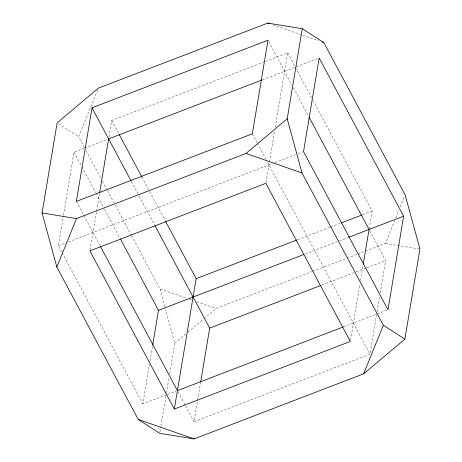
<?xml version="1.0" encoding="UTF-8"?>
<svg xmlns="http://www.w3.org/2000/svg" width="462" height="462" viewBox="0 0 462 462"><rect width="100%" height="100%" fill="white"/><g stroke="black" fill="none" stroke-linecap="round" stroke-linejoin="round"><path stroke-width="0.35" stroke-dasharray="2.31 1.73" d="M61.769 252.113L58.374 245.761L63.358 215.979M63.479 215.275L74.041 152.165L84.015 148.337M90.003 250.167L96.402 211.919M96.523 211.209L99.492 193.48M108.98 136.758L111.706 120.484L263.496 62.197M166.77 394.733L142.827 403.927L149.474 364.218M150.063 360.672L152.437 346.494M159.95 431.895L160.782 426.923M160.897 426.212L166.008 395.691M166.482 392.85L169.098 377.235M169.693 373.683L174.798 343.156L165.552 309.303M376.628 314.449L369.981 354.158L194.011 421.731L200.543 382.732M265.973 182.594L269.288 162.78M269.41 162.07L274.63 130.873M275.219 127.327L287.676 52.911L264.166 61.937M350.543 340.049L359.91 284.072M360.504 280.526L363.115 264.928M369.167 228.765L372.129 211.076L313.115 100.549M377.102 311.613L379.712 296.015M380.191 293.179L385.649 260.562L369.727 230.74M84.448 147.499L78.69 136.712L97.886 89.357M357.848 254.019L385.4 243.439L394.767 220.339M395.755 217.908L398.96 210.002M400.19 206.964L404.383 196.627M174.798 343.156L185.793 333.911M187.994 332.062L203.384 319.115M203.938 318.653L216.031 308.483L312.145 271.575M84.685 148.077L107.3 139.391M262.433 79.822L319.184 58.027M58.374 245.761L65.691 242.954M68.353 241.932L272.257 163.629M274.919 162.607L295.536 154.689M298.198 153.667L302.853 151.877M297.574 239.703L329.816 227.327M330.486 227.067L340.558 223.198M362.722 214.686L372.129 211.076M305.243 253.973L348.227 237.468M312.814 271.315L346.419 258.408M347.095 258.154L357.172 254.279M321.841 285.06L355.422 272.164M356.098 271.91L366.17 268.041M366.84 267.781L385.649 260.562M167.435 394.473L176.086 391.158M343.306 326.94L387.306 310.042M385.4 243.439L419.941 249.047M273.013 24.931L301.651 34.893M302.818 35.297L318.595 40.789M131.543 235.689L159.996 288.987L186.85 298.331M189.183 299.139L191.516 299.954M196.772 301.778L216.031 308.483M58.495 123.689L78.69 136.712M287.676 52.911L295.137 66.886M295.478 67.521L311.758 98.008M268.676 41.488L291.718 84.65M293.416 87.826L308.339 115.771M252.333 133.818L257.074 142.7M257.415 143.335L265.881 159.194M267.579 162.37L369.981 354.158M111.706 120.484L118.826 133.824M141.892 177.021L149.353 190.991M149.694 191.626L165.292 220.848M131.352 181.439L138.814 195.414M139.154 196.05L154.753 225.271M86.146 150.67L101.051 178.586M102.402 181.127L107.149 190.009M107.484 190.644L114.94 204.602M115.281 205.238L131.202 235.06M74.041 152.165L81.503 166.141M81.843 166.776L95.744 192.816M96.084 193.451L103.205 206.791M104.562 209.332L120.166 238.554M76.363 201.392L83.478 214.715M83.818 215.35L100.087 245.819M178.089 391.915L185.204 405.238M185.545 405.873L194.011 421.731M62.104 252.749L142.827 403.927M159.996 288.987L165.177 307.946"/><path stroke-width="0.69" d="M42.059 212.97L57.149 122.817L98.383 88.144L267.752 23.1L302.287 28.708L323.856 42.62L405.122 194.808L419.941 249.047L404.862 339.148L363.652 373.804L194.138 438.9L159.713 433.31L138.213 419.444L56.832 267.036L42.059 212.97L76.484 218.561L246.003 153.465L287.208 118.809L302.287 28.708M92.03 107.796L76.363 201.392L252.333 133.818L267.995 40.223L92.03 107.796L131.012 180.804M99.607 192.775L108.628 138.883L261.763 80.076M152.679 345.074L158.489 310.331L120.507 239.189M174.336 409.043L89.882 250.878L265.852 183.304L350.306 341.464L174.336 409.043L196.159 278.65L165.633 221.483M200.658 382.022L209.679 328.136L155.093 225.906M363.236 264.218L369.046 229.47L309.014 117.042M403.638 216.193L387.97 309.788L303.522 151.623L319.184 58.027L403.638 216.193L348.897 237.208M56.832 267.036L76.484 218.561M363.652 373.804L383.333 325.265L301.998 172.944L287.208 118.809M196.159 278.65L296.904 239.963M341.233 222.938L362.052 214.946M158.489 310.331L303.898 254.493M209.679 328.136L321.171 285.32M343.306 326.94L177.414 390.644L100.427 246.454M267.752 23.1L269.508 23.712M322.106 42.007L323.856 42.62M246.003 153.465L301.998 172.944M138.213 419.444L194.138 438.9M383.333 325.265L404.862 339.148M119.167 134.459L141.892 177.021"/></g></svg>
